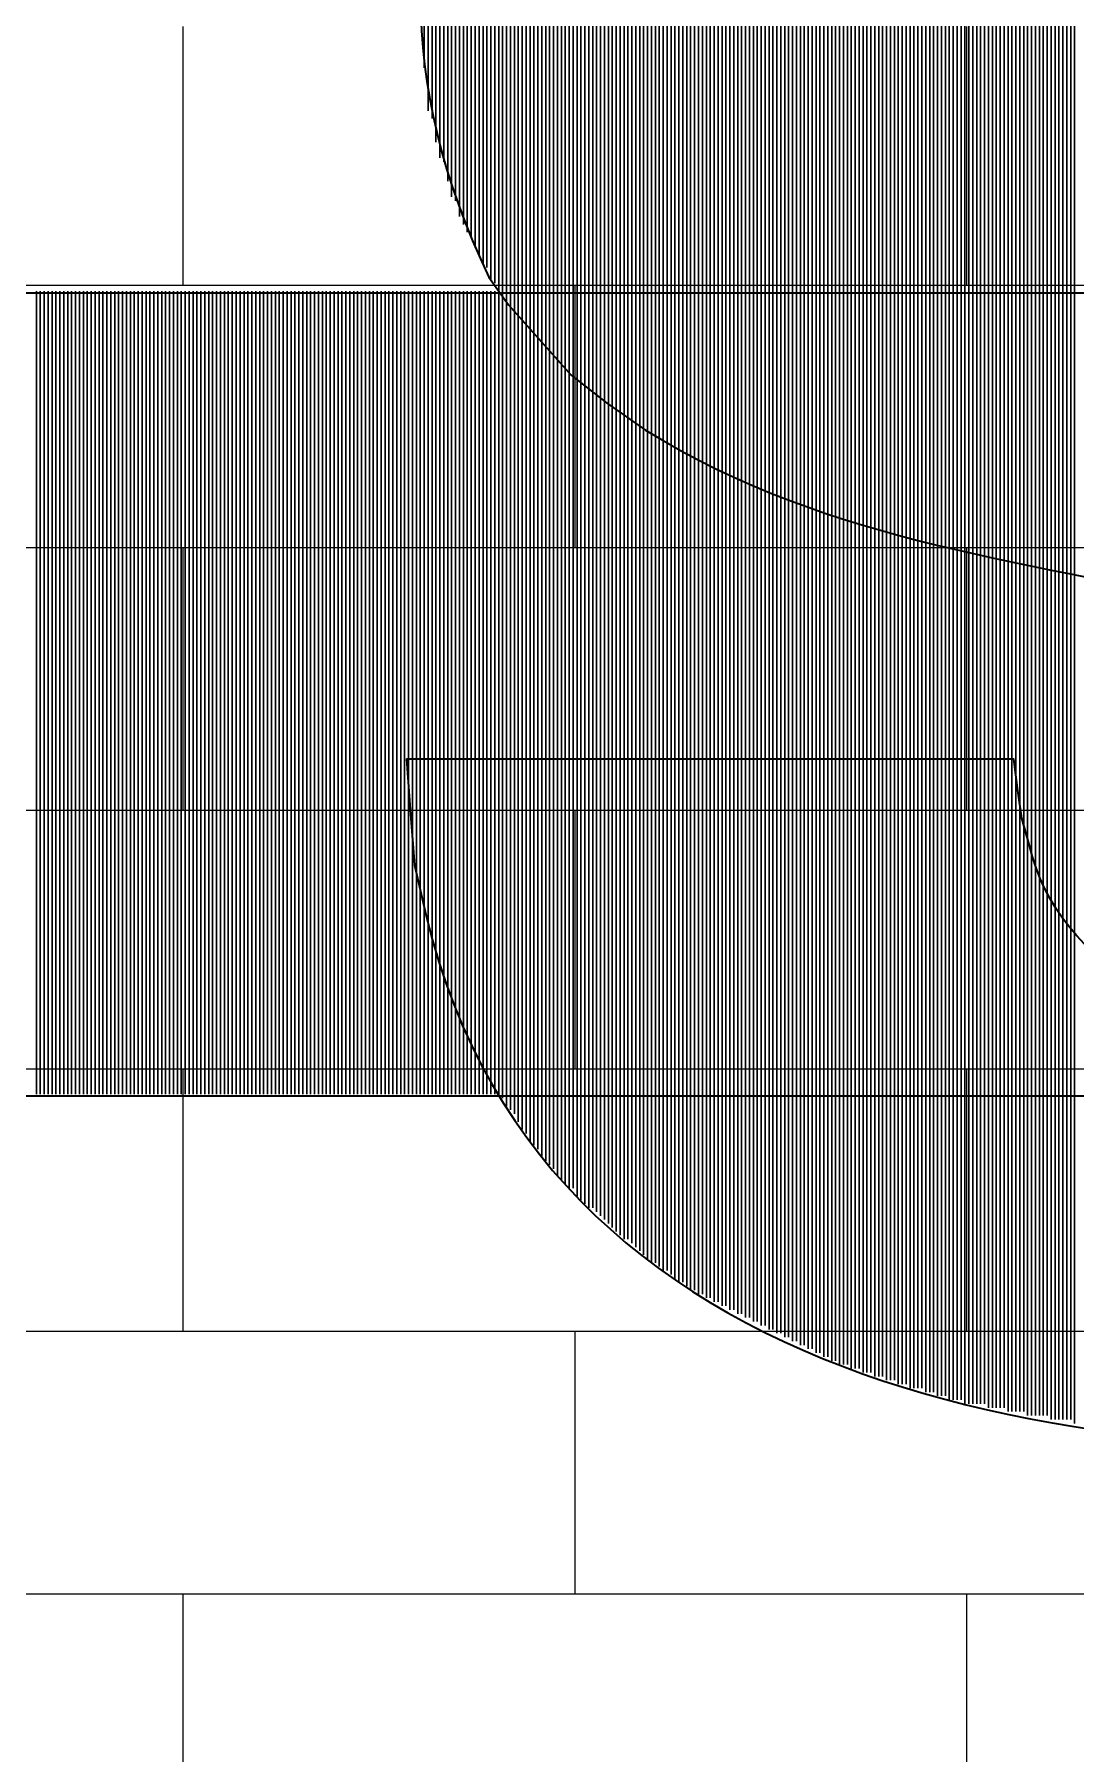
# Model space of a CAD drawing. Header units: inches. Extents: x 5 to 516, y -193 to 129.
# Drawn here: x 98.005 to 98.891, y -84.196 to -82.733 of the extents above; entities that cross this region are included whole.
import ezdxf

# ---------------------------------------------------------------- set-up
doc = ezdxf.new("R2010")
doc.units = ezdxf.units.IN
doc.header["$MEASUREMENT"] = 0
doc.layers.add('PDF4_Geometry', color=7, linetype='Continuous')

msp = doc.modelspace()

# ---------------------------------------------------------------- linework, layer by layer
at = {"layer": 'PDF4_Geometry', "lineweight": 15}
for points in [[(98.8404228, -83.1813158), (98.8404228, -82.2246491), (98.8404228, -83.1813158)], [(98.843756, -83.1813158), (98.843756, -82.2246491), (98.843756, -83.1813158)], [(98.8470892, -83.1813158), (98.8470892, -82.2246491), (98.8470892, -83.1813158)], [(98.8504224, -83.1813158), (98.8504224, -82.2246491), (98.8504224, -83.1813158)], [(98.8537556, -83.184649), (98.8537556, -82.2246489), (98.8537556, -83.184649)], [(98.8570888, -83.184649), (98.8570888, -82.2246489), (98.8570888, -83.184649)], [(98.860422, -83.184649), (98.860422, -82.2213156), (98.860422, -83.184649)], [(98.8637552, -83.184649), (98.8637552, -82.2213156), (98.8637552, -83.184649)], [(98.8670884, -83.184649), (98.8670884, -82.2213156), (98.8670884, -83.184649)], [(98.8704215, -83.1879822), (98.8704215, -82.2213155), (98.8704215, -83.1879822)], [(98.8737547, -83.1879822), (98.8737547, -82.2213155), (98.8737547, -83.1879822)], [(98.8770879, -83.1879822), (98.8770879, -82.2213155), (98.8770879, -83.1879822)], [(98.8804211, -83.1879822), (98.8804211, -82.2179822), (98.8804211, -83.1879822)], [(98.8837543, -83.1879822), (98.8837543, -82.2179822), (98.8837543, -83.1879822)], [(98.7604226, -83.1613166), (98.7604226, -82.2413166), (98.7604226, -83.1613166)], [(98.7637558, -83.1613166), (98.7637558, -82.2413166), (98.7637558, -83.1613166)], [(98.767089, -83.1613166), (98.767089, -82.2413166), (98.767089, -83.1613166)], [(98.7704222, -83.1613166), (98.7704222, -82.2413166), (98.7704222, -83.1613166)], [(98.7737554, -83.1646498), (98.7737554, -82.2379831), (98.7737554, -83.1646498)], [(98.7770886, -83.1646498), (98.7770886, -82.2379831), (98.7770886, -83.1646498)], [(98.7804218, -83.1646498), (98.7804218, -82.2379831), (98.7804218, -83.1646498)], [(98.783755, -83.167983), (98.783755, -82.2379829), (98.783755, -83.167983)], [(98.7870882, -83.167983), (98.7870882, -82.2379829), (98.7870882, -83.167983)], [(98.7904214, -83.167983), (98.7904214, -82.2346497), (98.7904214, -83.167983)], [(98.7937546, -83.167983), (98.7937546, -82.2346497), (98.7937546, -83.167983)], [(98.7970878, -83.1713162), (98.7970878, -82.2346494), (98.7970878, -83.1713162)], [(98.800421, -83.1713162), (98.800421, -82.2346494), (98.800421, -83.1713162)], [(98.8037576, -83.1713162), (98.8037576, -82.2313161), (98.8037576, -83.1713162)], [(98.8070874, -83.1713162), (98.8070874, -82.2313161), (98.8070874, -83.1713162)], [(98.810424, -83.1746494), (98.810424, -82.231316), (98.810424, -83.1746494)], [(98.8137538, -83.1746494), (98.8137538, -82.231316), (98.8137538, -83.1746494)], [(98.8170904, -83.1746494), (98.8170904, -82.231316), (98.8170904, -83.1746494)], [(98.8204236, -83.1746494), (98.8204236, -82.2279826), (98.8204236, -83.1746494)], [(98.8237568, -83.1779826), (98.8237568, -82.2279825), (98.8237568, -83.1779826)], [(98.82709, -83.1779826), (98.82709, -82.2279825), (98.82709, -83.1779826)], [(98.8304232, -83.1779826), (98.8304232, -82.2279825), (98.8304232, -83.1779826)], [(98.8337564, -83.1779826), (98.8337564, -82.2279825), (98.8337564, -83.1779826)], [(98.8370896, -83.1813158), (98.8370896, -82.2279824), (98.8370896, -83.1813158)], [(98.7170877, -83.1479838), (98.7170877, -82.2546504), (98.7170877, -83.1479838)], [(98.7204242, -83.1479838), (98.7204242, -82.2546504), (98.7204242, -83.1479838)], [(98.7237541, -83.1479838), (98.7237541, -82.2546504), (98.7237541, -83.1479838)], [(98.7270906, -83.151317), (98.7270906, -82.2513169), (98.7270906, -83.151317)], [(98.7304205, -83.151317), (98.7304205, -82.2513169), (98.7304205, -83.151317)], [(98.733757, -83.151317), (98.733757, -82.2513169), (98.733757, -83.151317)], [(98.7370902, -83.1546502), (98.7370902, -82.2479835), (98.7370902, -83.1546502)], [(98.7404234, -83.1546502), (98.7404234, -82.2479835), (98.7404234, -83.1546502)], [(98.7437566, -83.1546502), (98.7437566, -82.2479835), (98.7437566, -83.1546502)], [(98.7470898, -83.1546502), (98.7470898, -82.2479835), (98.7470898, -83.1546502)], [(98.750423, -83.1579834), (98.750423, -82.24465), (98.750423, -83.1579834)], [(98.7537562, -83.1579834), (98.7537562, -82.24465), (98.7537562, -83.1579834)], [(98.7570894, -83.1579834), (98.7570894, -82.24465), (98.7570894, -83.1579834)], [(98.6670897, -83.1313178), (98.6670897, -82.2713178), (98.6670897, -83.1313178)], [(98.6704229, -83.134651), (98.6704229, -82.2713176), (98.6704229, -83.134651)], [(98.6737561, -83.134651), (98.6737561, -82.2679843), (98.6737561, -83.134651)], [(98.6770893, -83.134651), (98.6770893, -82.2679843), (98.6770893, -83.134651)], [(98.6804225, -83.1379842), (98.6804225, -82.2679842), (98.6804225, -83.1379842)], [(98.6837557, -83.1379842), (98.6837557, -82.2646508), (98.6837557, -83.1379842)], [(98.6870889, -83.1379842), (98.6870889, -82.2646508), (98.6870889, -83.1379842)], [(98.6904221, -83.1413174), (98.6904221, -82.2646507), (98.6904221, -83.1413174)], [(98.6937553, -83.1413174), (98.6937553, -82.2613174), (98.6937553, -83.1413174)], [(98.6970885, -83.1413174), (98.6970885, -82.2613174), (98.6970885, -83.1413174)], [(98.7004217, -83.1413174), (98.7004217, -82.2613174), (98.7004217, -83.1413174)], [(98.7037549, -83.1446506), (98.7037549, -82.2613172), (98.7037549, -83.1446506)], [(98.7070881, -83.1446506), (98.7070881, -82.2579839), (98.7070881, -83.1446506)], [(98.7104213, -83.1446506), (98.7104213, -82.2579839), (98.7104213, -83.1446506)], [(98.7137545, -83.1479838), (98.7137545, -82.2579838), (98.7137545, -83.1479838)], [(98.6337543, -83.1213182), (98.6337543, -82.2846515), (98.6337543, -83.1213182)], [(98.6370909, -83.1213182), (98.6370909, -82.2846515), (98.6370909, -83.1213182)], [(98.6404207, -83.1213182), (98.6404207, -82.2813182), (98.6404207, -83.1213182)], [(98.6437573, -83.1246514), (98.6437573, -82.281318), (98.6437573, -83.1246514)], [(98.6470871, -83.1246514), (98.6470871, -82.2779847), (98.6470871, -83.1246514)], [(98.6504237, -83.1246514), (98.6504237, -82.2779847), (98.6504237, -83.1246514)], [(98.6537569, -83.1279846), (98.6537569, -82.2779846), (98.6537569, -83.1279846)], [(98.6570901, -83.1279846), (98.6570901, -82.2746512), (98.6570901, -83.1279846)], [(98.6604233, -83.1279846), (98.6604233, -82.2746512), (98.6604233, -83.1279846)], [(98.6637565, -83.1313178), (98.6637565, -82.2746511), (98.6637565, -83.1313178)], [(98.6070887, -83.1113153), (98.6070887, -82.2979819), (98.6070887, -83.1113153)], [(98.6104219, -83.1113153), (98.6104219, -82.2979819), (98.6104219, -83.1113153)], [(98.6137551, -83.1113153), (98.6137551, -82.2946485), (98.6137551, -83.1113153)], [(98.6170883, -83.1146518), (98.6170883, -82.2946518), (98.6170883, -83.1146518)], [(98.6204215, -83.1146518), (98.6204215, -82.2913184), (98.6204215, -83.1146518)], [(98.6237547, -83.1146518), (98.6237547, -82.2913184), (98.6237547, -83.1146518)], [(98.6270879, -83.1179817), (98.6270879, -82.2879816), (98.6270879, -83.1179817)], [(98.6304211, -83.1179817), (98.6304211, -82.2879816), (98.6304211, -83.1179817)], [(98.5737568, -83.0946493), (98.5737568, -82.3146492), (98.5737568, -83.0946493)], [(98.57709, -83.0946493), (98.57709, -82.3146492), (98.57709, -83.0946493)], [(98.5804232, -83.0979825), (98.5804232, -82.3113157), (98.5804232, -83.0979825)], [(98.5837564, -83.0979825), (98.5837564, -82.3113157), (98.5837564, -83.0979825)], [(98.5870895, -83.1013157), (98.5870895, -82.3079823), (98.5870895, -83.1013157)], [(98.5904227, -83.1013157), (98.5904227, -82.3079823), (98.5904227, -83.1013157)], [(98.5937559, -83.1046489), (98.5937559, -82.3046488), (98.5937559, -83.1046489)], [(98.5970891, -83.1046489), (98.5970891, -82.3046488), (98.5970891, -83.1046489)], [(98.6004223, -83.1079855), (98.6004223, -82.3013187), (98.6004223, -83.1079855)], [(98.6037555, -83.1079855), (98.6037555, -82.3013187), (98.6037555, -83.1079855)], [(98.550421, -83.0813165), (98.550421, -82.3279831), (98.550421, -83.0813165)], [(98.5537576, -83.0813165), (98.5537576, -82.3279831), (98.5537576, -83.0813165)], [(98.5570874, -83.0846497), (98.5570874, -82.3246496), (98.5570874, -83.0846497)], [(98.560424, -83.0879829), (98.560424, -82.3213161), (98.560424, -83.0879829)], [(98.5637538, -83.0879829), (98.5637538, -82.3213161), (98.5637538, -83.0879829)], [(98.5670904, -83.0913161), (98.5670904, -82.3179827), (98.5670904, -83.0913161)], [(98.5704236, -83.0913161), (98.5704236, -82.3179827), (98.5704236, -83.0913161)], [(98.5237554, -83.0679837), (98.5237554, -82.3446503), (98.5237554, -83.0679837)], [(98.5270886, -83.0679837), (98.5270886, -82.3446503), (98.5270886, -83.0679837)], [(98.5304218, -83.0713169), (98.5304218, -82.3413168), (98.5304218, -83.0713169)], [(98.533755, -83.0713169), (98.533755, -82.3379835), (98.533755, -83.0713169)], [(98.5370882, -83.0746501), (98.5370882, -82.3379834), (98.5370882, -83.0746501)], [(98.5404214, -83.0746501), (98.5404214, -82.33465), (98.5404214, -83.0746501)], [(98.5437546, -83.0779833), (98.5437546, -82.3346499), (98.5437546, -83.0779833)], [(98.5470878, -83.0779833), (98.5470878, -82.3313166), (98.5470878, -83.0779833)], [(98.5070894, -83.0546509), (98.5070894, -82.3579842), (98.5070894, -83.0546509)], [(98.5104226, -83.0579841), (98.5104226, -82.3546507), (98.5104226, -83.0579841)], [(98.5137558, -83.0613173), (98.5137558, -82.3546506), (98.5137558, -83.0613173)], [(98.517089, -83.0613173), (98.517089, -82.3513172), (98.517089, -83.0613173)], [(98.5204222, -83.0646505), (98.5204222, -82.3479838), (98.5204222, -83.0646505)], [(98.4904234, -83.0446513), (98.4904234, -82.3713179), (98.4904234, -83.0446513)], [(98.4937566, -83.0479845), (98.4937566, -82.3679844), (98.4937566, -83.0479845)], [(98.4970898, -83.0479845), (98.4970898, -82.3646511), (98.4970898, -83.0479845)], [(98.500423, -83.0513177), (98.500423, -82.364651), (98.500423, -83.0513177)], [(98.5037562, -83.0546509), (98.5037562, -82.3613175), (98.5037562, -83.0546509)], [(98.4704242, -83.0279819), (98.4704242, -82.3879819), (98.4704242, -83.0279819)], [(98.473754, -83.0313185), (98.473754, -82.3846518), (98.473754, -83.0313185)], [(98.4770906, -83.0313185), (98.4770906, -82.3846518), (98.4770906, -83.0313185)], [(98.4804204, -83.0346483), (98.4804204, -82.3813149), (98.4804204, -83.0346483)], [(98.483757, -83.0379849), (98.483757, -82.3779849), (98.483757, -83.0379849)], [(98.4870902, -83.0413181), (98.4870902, -82.3746514), (98.4870902, -83.0413181)], [(98.457088, -83.0146491), (98.457088, -82.4013157), (98.457088, -83.0146491)], [(98.4604212, -83.0179823), (98.4604212, -82.4013156), (98.4604212, -83.0179823)], [(98.4637544, -83.0213155), (98.4637544, -82.3946488), (98.4637544, -83.0213155)], [(98.4670876, -83.0246521), (98.4670876, -82.3913187), (98.4670876, -83.0246521)], [(98.4404221, -83.0013163), (98.4404221, -82.417983), (98.4404221, -83.0013163)], [(98.4437553, -83.0046495), (98.4437553, -82.4146495), (98.4437553, -83.0046495)], [(98.4470885, -83.0046495), (98.4470885, -82.4113162), (98.4470885, -83.0046495)], [(98.4504217, -83.0079827), (98.4504217, -82.4079827), (98.4504217, -83.0079827)], [(98.4537548, -83.0113159), (98.4537548, -82.4046492), (98.4537548, -83.0113159)], [(98.4270893, -82.9879835), (98.4270893, -82.4313168), (98.4270893, -82.9879835)], [(98.4304225, -82.9879835), (98.4304225, -82.4313168), (98.4304225, -82.9879835)], [(98.4337557, -82.9946499), (98.4337557, -82.4246499), (98.4337557, -82.9946499)], [(98.4370889, -82.9979831), (98.4370889, -82.4213164), (98.4370889, -82.9979831)], [(98.4170897, -82.9746508), (98.4170897, -82.4446507), (98.4170897, -82.9746508)], [(98.4204229, -82.9779839), (98.4204229, -82.4413172), (98.4204229, -82.9779839)], [(98.4237561, -82.9813171), (98.4237561, -82.4379838), (98.4237561, -82.9813171)], [(98.4070901, -82.9579848), (98.4070901, -82.4613181), (98.4070901, -82.9579848)], [(98.4104233, -82.9646512), (98.4104233, -82.4546511), (98.4104233, -82.9646512)], [(98.4137565, -82.9713176), (98.4137565, -82.4479842), (98.4137565, -82.9713176)], [(98.3970871, -82.9446486), (98.3970871, -82.4746485), (98.3970871, -82.9446486)], [(98.4004237, -82.951315), (98.4004237, -82.4679816), (98.4004237, -82.951315)], [(98.4037569, -82.9546516), (98.4037569, -82.4646515), (98.4037569, -82.9546516)], [(98.3904207, -82.9313158), (98.3904207, -82.4846491), (98.3904207, -82.9313158)], [(98.3937573, -82.9413188), (98.3937573, -82.4779854), (98.3937573, -82.9413188)], [(98.3804211, -82.9146498), (98.3804211, -82.5046498), (98.3804211, -82.9146498)], [(98.3837543, -82.9213162), (98.3837543, -82.4946495), (98.3837543, -82.9213162)], [(98.3870909, -82.9279826), (98.3870909, -82.4913159), (98.3870909, -82.9279826)], [(98.3770879, -82.9046502), (98.3770879, -82.5113168), (98.3770879, -82.9046502)], [(98.3670883, -82.8879842), (98.3670883, -82.5313175), (98.3670883, -82.8879842)], [(98.3704215, -82.8946506), (98.3704215, -82.5246506), (98.3704215, -82.8946506)], [(98.3737547, -82.901317), (98.3737547, -82.521317), (98.3737547, -82.901317)], [(98.3604219, -82.8713182), (98.3604219, -82.5446515), (98.3604219, -82.8713182)], [(98.3637551, -82.8746514), (98.3637551, -82.5379847), (98.3637551, -82.8746514)], [(98.3570887, -82.8579854), (98.3570887, -82.5579854), (98.3570887, -82.8579854)], [(98.3504223, -82.8379829), (98.3504223, -82.5746495), (98.3504223, -82.8379829)], [(98.3537555, -82.8413161), (98.3537555, -82.5646494), (98.3537555, -82.8413161)], [(98.3437559, -82.8046509), (98.3437559, -82.6079842), (98.3437559, -82.8046509)], [(98.3470891, -82.8246501), (98.3470891, -82.5979834), (98.3470891, -82.8246501)], [(98.3404227, -82.7979845), (98.3404227, -82.6346511), (98.3404227, -82.7979845)], [(98.3370895, -82.7613159), (98.3370895, -82.6446492), (98.3370895, -82.7613159)], [(98.8870909, -83.1913188), (98.8870909, -82.6813188), (98.8870909, -83.1913188)], [(98.8904207, -83.1913188), (98.8904207, -82.6979854), (98.8904207, -83.1913188)], [(98.0070894, -83.6346511), (98.0070894, -82.9513177), (98.0070894, -83.6346511)], [(98.0104226, -83.6346511), (98.0104226, -82.9513177), (98.0104226, -83.6346511)], [(98.0137558, -83.6346511), (98.0137558, -82.9513177), (98.0137558, -83.6346511)], [(98.017089, -83.6346511), (98.017089, -82.9513177), (98.017089, -83.6346511)], [(98.0204222, -83.6346511), (98.0204222, -82.9513177), (98.0204222, -83.6346511)], [(98.0237554, -83.6346511), (98.0237554, -82.9513177), (98.0237554, -83.6346511)], [(98.0270886, -83.6346511), (98.0270886, -82.9513177), (98.0270886, -83.6346511)], [(98.0304218, -83.6346511), (98.0304218, -82.9513177), (98.0304218, -83.6346511)], [(98.033755, -83.6346511), (98.033755, -82.9513177), (98.033755, -83.6346511)], [(98.0370881, -83.6346511), (98.0370881, -82.9513177), (98.0370881, -83.6346511)], [(98.0404213, -83.6346511), (98.0404213, -82.9513177), (98.0404213, -83.6346511)], [(98.0437545, -83.6346511), (98.0437545, -82.9513177), (98.0437545, -83.6346511)], [(98.0470877, -83.6346511), (98.0470877, -82.9513177), (98.0470877, -83.6346511)], [(98.0504209, -83.6346511), (98.0504209, -82.9513177), (98.0504209, -83.6346511)], [(98.0537575, -83.6346511), (98.0537575, -82.9513177), (98.0537575, -83.6346511)], [(98.0570873, -83.6346511), (98.0570873, -82.9513177), (98.0570873, -83.6346511)], [(98.0604239, -83.6346511), (98.0604239, -82.9513177), (98.0604239, -83.6346511)], [(98.0637537, -83.6346511), (98.0637537, -82.9513177), (98.0637537, -83.6346511)], [(98.0670903, -83.6346511), (98.0670903, -82.9513177), (98.0670903, -83.6346511)], [(98.0704235, -83.6346511), (98.0704235, -82.9513177), (98.0704235, -83.6346511)], [(98.0737567, -83.6346511), (98.0737567, -82.9513177), (98.0737567, -83.6346511)], [(98.0770899, -83.6346511), (98.0770899, -82.9513177), (98.0770899, -83.6346511)], [(98.0804231, -83.6346511), (98.0804231, -82.9513177), (98.0804231, -83.6346511)], [(98.0837563, -83.6346511), (98.0837563, -82.9513177), (98.0837563, -83.6346511)], [(98.0870895, -83.6346511), (98.0870895, -82.9513177), (98.0870895, -83.6346511)], [(98.0904227, -83.6346511), (98.0904227, -82.9513177), (98.0904227, -83.6346511)], [(98.0937559, -83.6346511), (98.0937559, -82.9513177), (98.0937559, -83.6346511)], [(98.0970891, -83.6346511), (98.0970891, -82.9513177), (98.0970891, -83.6346511)], [(98.1004223, -83.6346511), (98.1004223, -82.9513177), (98.1004223, -83.6346511)], [(98.1037555, -83.6346511), (98.1037555, -82.9513177), (98.1037555, -83.6346511)], [(98.1070887, -83.6346511), (98.1070887, -82.9513177), (98.1070887, -83.6346511)], [(98.1104219, -83.6346511), (98.1104219, -82.9513177), (98.1104219, -83.6346511)], [(98.1137551, -83.6346511), (98.1137551, -82.9513177), (98.1137551, -83.6346511)], [(98.1170883, -83.6346511), (98.1170883, -82.9513177), (98.1170883, -83.6346511)], [(98.1204215, -83.6346511), (98.1204215, -82.9513177), (98.1204215, -83.6346511)], [(98.1237547, -83.6346511), (98.1237547, -82.9513177), (98.1237547, -83.6346511)], [(98.1270879, -83.6346511), (98.1270879, -82.9513177), (98.1270879, -83.6346511)], [(98.1304211, -83.6346511), (98.1304211, -82.9513177), (98.1304211, -83.6346511)], [(98.1337543, -83.6346511), (98.1337543, -82.9513177), (98.1337543, -83.6346511)], [(98.1370909, -83.6346511), (98.1370909, -82.9513177), (98.1370909, -83.6346511)], [(98.1404207, -83.6346511), (98.1404207, -82.9513177), (98.1404207, -83.6346511)], [(98.1437573, -83.6346511), (98.1437573, -82.9513177), (98.1437573, -83.6346511)], [(98.1470871, -83.6346511), (98.1470871, -82.9513177), (98.1470871, -83.6346511)], [(98.1504237, -83.6346511), (98.1504237, -82.9513177), (98.1504237, -83.6346511)], [(98.1537569, -83.6346511), (98.1537569, -82.9513177), (98.1537569, -83.6346511)], [(98.1570901, -83.6346511), (98.1570901, -82.9513177), (98.1570901, -83.6346511)], [(98.1604233, -83.6346511), (98.1604233, -82.9513177), (98.1604233, -83.6346511)], [(98.1637565, -83.6346511), (98.1637565, -82.9513177), (98.1637565, -83.6346511)], [(98.1670897, -83.6346511), (98.1670897, -82.9513177), (98.1670897, -83.6346511)], [(98.1704228, -83.6346511), (98.1704228, -82.9513177), (98.1704228, -83.6346511)], [(98.173756, -83.6346511), (98.173756, -82.9513177), (98.173756, -83.6346511)], [(98.1770892, -83.6346511), (98.1770892, -82.9513177), (98.1770892, -83.6346511)], [(98.1804224, -83.6346511), (98.1804224, -82.9513177), (98.1804224, -83.6346511)], [(98.1837556, -83.6346511), (98.1837556, -82.9513177), (98.1837556, -83.6346511)], [(98.1870888, -83.6346511), (98.1870888, -82.9513177), (98.1870888, -83.6346511)], [(98.190422, -83.6346511), (98.190422, -82.9513177), (98.190422, -83.6346511)], [(98.1937552, -83.6346511), (98.1937552, -82.9513177), (98.1937552, -83.6346511)], [(98.1970884, -83.6346511), (98.1970884, -82.9513177), (98.1970884, -83.6346511)], [(98.2004216, -83.6346511), (98.2004216, -82.9513177), (98.2004216, -83.6346511)], [(98.2037548, -83.6346511), (98.2037548, -82.9513177), (98.2037548, -83.6346511)], [(98.207088, -83.6346511), (98.207088, -82.9513177), (98.207088, -83.6346511)], [(98.2104212, -83.6346511), (98.2104212, -82.9513177), (98.2104212, -83.6346511)], [(98.2137544, -83.6346511), (98.2137544, -82.9513177), (98.2137544, -83.6346511)], [(98.2170876, -83.6346511), (98.2170876, -82.9513177), (98.2170876, -83.6346511)], [(98.2204242, -83.6346511), (98.2204242, -82.9513177), (98.2204242, -83.6346511)], [(98.223754, -83.6346511), (98.223754, -82.9513177), (98.223754, -83.6346511)], [(98.2270906, -83.6346511), (98.2270906, -82.9513177), (98.2270906, -83.6346511)], [(98.2304204, -83.6346511), (98.2304204, -82.9513177), (98.2304204, -83.6346511)], [(98.233757, -83.6346511), (98.233757, -82.9513177), (98.233757, -83.6346511)], [(98.2370902, -83.6346511), (98.2370902, -82.9513177), (98.2370902, -83.6346511)], [(98.2404234, -83.6346511), (98.2404234, -82.9513177), (98.2404234, -83.6346511)], [(98.2437566, -83.6346511), (98.2437566, -82.9513177), (98.2437566, -83.6346511)], [(98.2470898, -83.6346511), (98.2470898, -82.9513177), (98.2470898, -83.6346511)], [(98.250423, -83.6346511), (98.250423, -82.9513177), (98.250423, -83.6346511)], [(98.2537562, -83.6346511), (98.2537562, -82.9513177), (98.2537562, -83.6346511)], [(98.2570894, -83.6346511), (98.2570894, -82.9513177), (98.2570894, -83.6346511)], [(98.2604226, -83.6346511), (98.2604226, -82.9513177), (98.2604226, -83.6346511)], [(98.2637558, -83.6346511), (98.2637558, -82.9513177), (98.2637558, -83.6346511)], [(98.267089, -83.6346511), (98.267089, -82.9513177), (98.267089, -83.6346511)], [(98.2704222, -83.6346511), (98.2704222, -82.9513177), (98.2704222, -83.6346511)], [(98.2737554, -83.6346511), (98.2737554, -82.9513177), (98.2737554, -83.6346511)], [(98.2770886, -83.6346511), (98.2770886, -82.9513177), (98.2770886, -83.6346511)], [(98.2804218, -83.6346511), (98.2804218, -82.9513177), (98.2804218, -83.6346511)], [(98.283755, -83.6346511), (98.283755, -82.9513177), (98.283755, -83.6346511)], [(98.2870882, -83.6346511), (98.2870882, -82.9513177), (98.2870882, -83.6346511)], [(98.2904214, -83.6346511), (98.2904214, -82.9513177), (98.2904214, -83.6346511)], [(98.2937546, -83.6346511), (98.2937546, -82.9513177), (98.2937546, -83.6346511)], [(98.2970878, -83.6346511), (98.2970878, -82.9513177), (98.2970878, -83.6346511)], [(98.300421, -83.6346511), (98.300421, -82.9513177), (98.300421, -83.6346511)], [(98.3037575, -83.6346511), (98.3037575, -82.9513177), (98.3037575, -83.6346511)], [(98.3070874, -83.6346511), (98.3070874, -82.9513177), (98.3070874, -83.6346511)], [(98.3104239, -83.6346511), (98.3104239, -82.9513177), (98.3104239, -83.6346511)], [(98.3137538, -83.6346511), (98.3137538, -82.9513177), (98.3137538, -83.6346511)], [(98.3170903, -83.6346511), (98.3170903, -82.9513177), (98.3170903, -83.6346511)], [(98.3204235, -83.6346511), (98.3204235, -82.9513177), (98.3204235, -83.6346511)], [(98.3237567, -83.6346511), (98.3237567, -82.9513177), (98.3237567, -83.6346511)], [(98.3270899, -83.6346511), (98.3270899, -82.9513177), (98.3270899, -83.6346511)], [(98.3304231, -83.6346511), (98.3304231, -82.9513177), (98.3304231, -83.6346511)], [(98.3337563, -83.6346511), (98.3337563, -82.9513177), (98.3337563, -83.6346511)], [(98.3370895, -83.6346511), (98.3370895, -82.9513177), (98.3370895, -83.6346511)], [(98.3404227, -83.6346511), (98.3404227, -82.9513177), (98.3404227, -83.6346511)], [(98.3437559, -83.6346511), (98.3437559, -82.9513177), (98.3437559, -83.6346511)], [(98.3470891, -83.6346511), (98.3470891, -82.9513177), (98.3470891, -83.6346511)], [(98.3504223, -83.6346511), (98.3504223, -82.9513177), (98.3504223, -83.6346511)], [(98.3537555, -83.6346511), (98.3537555, -82.9513177), (98.3537555, -83.6346511)], [(98.3570887, -83.6346511), (98.3570887, -82.9513177), (98.3570887, -83.6346511)], [(98.3604219, -83.6346511), (98.3604219, -82.9513177), (98.3604219, -83.6346511)], [(98.3637551, -83.6346511), (98.3637551, -82.9513177), (98.3637551, -83.6346511)], [(98.3670883, -83.6346511), (98.3670883, -82.9513177), (98.3670883, -83.6346511)], [(98.3704215, -83.6346511), (98.3704215, -82.9513177), (98.3704215, -83.6346511)], [(98.3737547, -83.6346511), (98.3737547, -82.9513177), (98.3737547, -83.6346511)], [(98.3770879, -83.6346511), (98.3770879, -82.9513177), (98.3770879, -83.6346511)], [(98.3804211, -83.6346511), (98.3804211, -82.9513177), (98.3804211, -83.6346511)], [(98.3837543, -83.6346511), (98.3837543, -82.9513177), (98.3837543, -83.6346511)], [(98.3870909, -83.6346511), (98.3870909, -82.9513177), (98.3870909, -83.6346511)], [(98.3904207, -83.6346511), (98.3904207, -82.9513177), (98.3904207, -83.6346511)], [(98.3937573, -83.6346511), (98.3937573, -82.9513177), (98.3937573, -83.6346511)], [(98.3970871, -83.6346511), (98.3970871, -82.9513177), (98.3970871, -83.6346511)], [(98.4004237, -83.6346511), (98.4004237, -82.9513177), (98.4004237, -83.6346511)], [(98.4037569, -83.6346511), (98.4037569, -82.9513177), (98.4037569, -83.6346511)], [(98.4070901, -83.6346511), (98.4070901, -82.9513177), (98.4070901, -83.6346511)], [(98.4104233, -83.6346511), (98.4104233, -82.9513177), (98.4104233, -83.6346511)], [(98.4137565, -83.6346511), (98.4137565, -82.9513177), (98.4137565, -83.6346511)], [(98.4170897, -83.6346511), (98.4170897, -82.9513177), (98.4170897, -83.6346511)], [(98.4204229, -83.6346511), (98.4204229, -82.9513177), (98.4204229, -83.6346511)], [(98.4237561, -83.6346511), (98.4237561, -82.9513177), (98.4237561, -83.6346511)], [(98.4270893, -83.6346511), (98.4270893, -82.9513177), (98.4270893, -83.6346511)], [(98.4304225, -83.6346511), (98.4304225, -82.9513177), (98.4304225, -83.6346511)], [(98.4337557, -83.6346511), (98.4337557, -82.9513177), (98.4337557, -83.6346511)], [(98.4370889, -83.6346511), (98.4370889, -82.9513177), (98.4370889, -83.6346511)], [(98.4404221, -83.6346511), (98.4404221, -82.9513177), (98.4404221, -83.6346511)], [(98.4437553, -83.6346511), (98.4437553, -82.9513177), (98.4437553, -83.6346511)], [(98.4470885, -83.6346511), (98.4470885, -82.9513177), (98.4470885, -83.6346511)], [(98.4504217, -83.6346511), (98.4504217, -82.9513177), (98.4504217, -83.6346511)], [(98.4537548, -83.6346511), (98.4537548, -82.9513177), (98.4537548, -83.6346511)], [(98.457088, -83.6346511), (98.457088, -82.9513177), (98.457088, -83.6346511)], [(98.4604212, -83.6346511), (98.4604212, -82.9513177), (98.4604212, -83.6346511)], [(98.4637544, -83.6346511), (98.4637544, -82.9513177), (98.4637544, -83.6346511)], [(98.4670876, -83.6346511), (98.4670876, -82.9513177), (98.4670876, -83.6346511)], [(98.4704242, -83.6346511), (98.4704242, -82.9513177), (98.4704242, -83.6346511)], [(98.473754, -83.6346511), (98.473754, -82.9513177), (98.473754, -83.6346511)], [(98.4770906, -83.6346511), (98.4770906, -82.9513177), (98.4770906, -83.6346511)], [(98.4804204, -83.6346511), (98.4804204, -82.9513177), (98.4804204, -83.6346511)], [(98.483757, -83.6346511), (98.483757, -82.9513177), (98.483757, -83.6346511)], [(98.4870902, -83.6346511), (98.4870902, -82.9513177), (98.4870902, -83.6346511)], [(98.4904234, -83.6346511), (98.4904234, -82.9513177), (98.4904234, -83.6346511)], [(98.4937566, -83.6346511), (98.4937566, -82.9513177), (98.4937566, -83.6346511)], [(98.4970898, -83.6346511), (98.4970898, -82.9513177), (98.4970898, -83.6346511)], [(98.500423, -83.6346511), (98.500423, -82.9513177), (98.500423, -83.6346511)], [(98.5037562, -83.6346511), (98.5037562, -82.9513177), (98.5037562, -83.6346511)], [(98.5070894, -83.6346511), (98.5070894, -82.9513177), (98.5070894, -83.6346511)], [(98.5104226, -83.6346511), (98.5104226, -82.9513177), (98.5104226, -83.6346511)], [(98.5137558, -83.6346511), (98.5137558, -82.9513177), (98.5137558, -83.6346511)], [(98.517089, -83.6346511), (98.517089, -82.9513177), (98.517089, -83.6346511)], [(98.5204222, -83.6346511), (98.5204222, -82.9513177), (98.5204222, -83.6346511)], [(98.5237554, -83.6346511), (98.5237554, -82.9513177), (98.5237554, -83.6346511)], [(98.5270886, -83.6346511), (98.5270886, -82.9513177), (98.5270886, -83.6346511)], [(98.5304218, -83.6346511), (98.5304218, -82.9513177), (98.5304218, -83.6346511)], [(98.533755, -83.6346511), (98.533755, -82.9513177), (98.533755, -83.6346511)], [(98.5370882, -83.6346511), (98.5370882, -82.9513177), (98.5370882, -83.6346511)], [(98.5404214, -83.6346511), (98.5404214, -82.9513177), (98.5404214, -83.6346511)], [(98.5437546, -83.6346511), (98.5437546, -82.9513177), (98.5437546, -83.6346511)], [(98.5470878, -83.6346511), (98.5470878, -82.9513177), (98.5470878, -83.6346511)], [(98.550421, -83.6346511), (98.550421, -82.9513177), (98.550421, -83.6346511)], [(98.5537576, -83.6346511), (98.5537576, -82.9513177), (98.5537576, -83.6346511)], [(98.5570874, -83.6346511), (98.5570874, -82.9513177), (98.5570874, -83.6346511)], [(98.560424, -83.6346511), (98.560424, -82.9513177), (98.560424, -83.6346511)], [(98.5637538, -83.6346511), (98.5637538, -82.9513177), (98.5637538, -83.6346511)], [(98.5670904, -83.6346511), (98.5670904, -82.9513177), (98.5670904, -83.6346511)], [(98.5704236, -83.6346511), (98.5704236, -82.9513177), (98.5704236, -83.6346511)], [(98.5737568, -83.6346511), (98.5737568, -82.9513177), (98.5737568, -83.6346511)], [(98.57709, -83.6346511), (98.57709, -82.9513177), (98.57709, -83.6346511)], [(98.5804232, -83.6346511), (98.5804232, -82.9513177), (98.5804232, -83.6346511)], [(98.5837564, -83.6346511), (98.5837564, -82.9513177), (98.5837564, -83.6346511)], [(98.5870895, -83.6346511), (98.5870895, -82.9513177), (98.5870895, -83.6346511)], [(98.5904227, -83.6346511), (98.5904227, -82.9513177), (98.5904227, -83.6346511)], [(98.5937559, -83.6346511), (98.5937559, -82.9513177), (98.5937559, -83.6346511)], [(98.5970891, -83.6346511), (98.5970891, -82.9513177), (98.5970891, -83.6346511)], [(98.6004223, -83.6346511), (98.6004223, -82.9513177), (98.6004223, -83.6346511)], [(98.6037555, -83.6346511), (98.6037555, -82.9513177), (98.6037555, -83.6346511)], [(98.6070887, -83.6346511), (98.6070887, -82.9513177), (98.6070887, -83.6346511)], [(98.6104219, -83.6346511), (98.6104219, -82.9513177), (98.6104219, -83.6346511)], [(98.6137551, -83.6346511), (98.6137551, -82.9513177), (98.6137551, -83.6346511)], [(98.6170883, -83.6346511), (98.6170883, -82.9513177), (98.6170883, -83.6346511)], [(98.6204215, -83.6346511), (98.6204215, -82.9513177), (98.6204215, -83.6346511)], [(98.6237547, -83.6346511), (98.6237547, -82.9513177), (98.6237547, -83.6346511)], [(98.6270879, -83.6346511), (98.6270879, -82.9513177), (98.6270879, -83.6346511)], [(98.6304211, -83.6346511), (98.6304211, -82.9513177), (98.6304211, -83.6346511)], [(98.6337543, -83.6346511), (98.6337543, -82.9513177), (98.6337543, -83.6346511)], [(98.6370909, -83.6346511), (98.6370909, -82.9513177), (98.6370909, -83.6346511)], [(98.6404207, -83.6346511), (98.6404207, -82.9513177), (98.6404207, -83.6346511)], [(98.6437573, -83.6346511), (98.6437573, -82.9513177), (98.6437573, -83.6346511)], [(98.6470871, -83.6346511), (98.6470871, -82.9513177), (98.6470871, -83.6346511)], [(98.6504237, -83.6346511), (98.6504237, -82.9513177), (98.6504237, -83.6346511)], [(98.6537569, -83.6346511), (98.6537569, -82.9513177), (98.6537569, -83.6346511)], [(98.6570901, -83.6346511), (98.6570901, -82.9513177), (98.6570901, -83.6346511)], [(98.6604233, -83.6346511), (98.6604233, -82.9513177), (98.6604233, -83.6346511)], [(98.6637565, -83.6346511), (98.6637565, -82.9513177), (98.6637565, -83.6346511)], [(98.6670897, -83.6346511), (98.6670897, -82.9513177), (98.6670897, -83.6346511)], [(98.6704229, -83.6346511), (98.6704229, -82.9513177), (98.6704229, -83.6346511)], [(98.6737561, -83.6346511), (98.6737561, -82.9513177), (98.6737561, -83.6346511)], [(98.6770893, -83.6346511), (98.6770893, -82.9513177), (98.6770893, -83.6346511)], [(98.6804225, -83.6346511), (98.6804225, -82.9513177), (98.6804225, -83.6346511)], [(98.6837557, -83.6346511), (98.6837557, -82.9513177), (98.6837557, -83.6346511)], [(98.6870889, -83.6346511), (98.6870889, -82.9513177), (98.6870889, -83.6346511)], [(98.6904221, -83.6346511), (98.6904221, -82.9513177), (98.6904221, -83.6346511)], [(98.6937553, -83.6346511), (98.6937553, -82.9513177), (98.6937553, -83.6346511)], [(98.6970885, -83.6346511), (98.6970885, -82.9513177), (98.6970885, -83.6346511)], [(98.7004217, -83.6346511), (98.7004217, -82.9513177), (98.7004217, -83.6346511)], [(98.7037549, -83.6346511), (98.7037549, -82.9513177), (98.7037549, -83.6346511)], [(98.7070881, -83.6346511), (98.7070881, -82.9513177), (98.7070881, -83.6346511)], [(98.7104213, -83.6346511), (98.7104213, -82.9513177), (98.7104213, -83.6346511)], [(98.7137545, -83.6346511), (98.7137545, -82.9513177), (98.7137545, -83.6346511)], [(98.7170877, -83.6346511), (98.7170877, -82.9513177), (98.7170877, -83.6346511)], [(98.7204242, -83.6346511), (98.7204242, -82.9513177), (98.7204242, -83.6346511)], [(98.7237541, -83.6346511), (98.7237541, -82.9513177), (98.7237541, -83.6346511)], [(98.7270906, -83.6346511), (98.7270906, -82.9513177), (98.7270906, -83.6346511)], [(98.7304205, -83.6346511), (98.7304205, -82.9513177), (98.7304205, -83.6346511)], [(98.733757, -83.6346511), (98.733757, -82.9513177), (98.733757, -83.6346511)], [(98.7370902, -83.6346511), (98.7370902, -82.9513177), (98.7370902, -83.6346511)], [(98.7404234, -83.6346511), (98.7404234, -82.9513177), (98.7404234, -83.6346511)], [(98.7437566, -83.6346511), (98.7437566, -82.9513177), (98.7437566, -83.6346511)], [(98.7470898, -83.6346511), (98.7470898, -82.9513177), (98.7470898, -83.6346511)], [(98.750423, -83.6346511), (98.750423, -82.9513177), (98.750423, -83.6346511)], [(98.7537562, -83.6346511), (98.7537562, -82.9513177), (98.7537562, -83.6346511)], [(98.7570894, -83.6346511), (98.7570894, -82.9513177), (98.7570894, -83.6346511)], [(98.7604226, -83.6346511), (98.7604226, -82.9513177), (98.7604226, -83.6346511)], [(98.7637558, -83.6346511), (98.7637558, -82.9513177), (98.7637558, -83.6346511)], [(98.767089, -83.6346511), (98.767089, -82.9513177), (98.767089, -83.6346511)], [(98.7704222, -83.6346511), (98.7704222, -82.9513177), (98.7704222, -83.6346511)], [(98.7737554, -83.6346511), (98.7737554, -82.9513177), (98.7737554, -83.6346511)], [(98.7770886, -83.6346511), (98.7770886, -82.9513177), (98.7770886, -83.6346511)], [(98.7804218, -83.6346511), (98.7804218, -82.9513177), (98.7804218, -83.6346511)], [(98.783755, -83.6346511), (98.783755, -82.9513177), (98.783755, -83.6346511)], [(98.7870882, -83.6346511), (98.7870882, -82.9513177), (98.7870882, -83.6346511)], [(98.7904214, -83.6346511), (98.7904214, -82.9513177), (98.7904214, -83.6346511)], [(98.7937546, -83.6346511), (98.7937546, -82.9513177), (98.7937546, -83.6346511)], [(98.7970878, -83.6346511), (98.7970878, -82.9513177), (98.7970878, -83.6346511)], [(98.800421, -83.6346511), (98.800421, -82.9513177), (98.800421, -83.6346511)], [(98.8037576, -83.6346511), (98.8037576, -82.9513177), (98.8037576, -83.6346511)], [(98.8070874, -83.6346511), (98.8070874, -82.9513177), (98.8070874, -83.6346511)], [(98.810424, -83.6346511), (98.810424, -82.9513177), (98.810424, -83.6346511)], [(98.8137538, -83.6346511), (98.8137538, -82.9513177), (98.8137538, -83.6346511)], [(98.8170904, -83.6346511), (98.8170904, -82.9513177), (98.8170904, -83.6346511)], [(98.8204236, -83.6346511), (98.8204236, -82.9513177), (98.8204236, -83.6346511)], [(98.8237568, -83.6346511), (98.8237568, -82.9513177), (98.8237568, -83.6346511)], [(98.82709, -83.6346511), (98.82709, -82.9513177), (98.82709, -83.6346511)], [(98.8304232, -83.6346511), (98.8304232, -82.9513177), (98.8304232, -83.6346511)], [(98.8337564, -83.6346511), (98.8337564, -82.9513177), (98.8337564, -83.6346511)], [(98.8370896, -83.6346511), (98.8370896, -82.9513177), (98.8370896, -83.6346511)], [(98.8404228, -83.6346511), (98.8404228, -82.9513177), (98.8404228, -83.6346511)], [(98.843756, -83.6346511), (98.843756, -82.9513177), (98.843756, -83.6346511)], [(98.8470892, -83.6346511), (98.8470892, -82.9513177), (98.8470892, -83.6346511)], [(98.8504224, -83.6346511), (98.8504224, -82.9513177), (98.8504224, -83.6346511)], [(98.8537556, -83.6346511), (98.8537556, -82.9513177), (98.8537556, -83.6346511)], [(98.8570888, -83.6346511), (98.8570888, -82.9513177), (98.8570888, -83.6346511)], [(98.860422, -83.6346511), (98.860422, -82.9513177), (98.860422, -83.6346511)], [(98.8637552, -83.6346511), (98.8637552, -82.9513177), (98.8637552, -83.6346511)], [(98.8670884, -83.6346511), (98.8670884, -82.9513177), (98.8670884, -83.6346511)], [(98.8704215, -83.6346511), (98.8704215, -82.9513177), (98.8704215, -83.6346511)], [(98.8737547, -83.6346511), (98.8737547, -82.9513177), (98.8737547, -83.6346511)], [(98.8770879, -83.6346511), (98.8770879, -82.9513177), (98.8770879, -83.6346511)], [(98.8804211, -83.6346511), (98.8804211, -82.9513177), (98.8804211, -83.6346511)], [(98.8837543, -83.6346511), (98.8837543, -82.9513177), (98.8837543, -83.6346511)], [(98.8870909, -83.6346511), (98.8870909, -82.9513177), (98.8870909, -83.6346511)], [(98.8904207, -83.6346511), (98.8904207, -82.9513177), (98.8904207, -83.6346511)], [(98.3237567, -83.3679817), (98.3237567, -83.3446483), (98.3237567, -83.3679817)], [(98.3270899, -83.4146498), (98.3270899, -83.3446498), (98.3270899, -83.4146498)], [(98.3304231, -83.451315), (98.3304231, -83.3446483), (98.3304231, -83.451315)], [(98.3337563, -83.4646512), (98.3337563, -83.3446512), (98.3337563, -83.4646512)], [(98.3370895, -83.4713176), (98.3370895, -83.3446509), (98.3370895, -83.4713176)], [(98.3404227, -83.4913168), (98.3404227, -83.3446501), (98.3404227, -83.4913168)], [(98.3437559, -83.5046496), (98.3437559, -83.3446496), (98.3437559, -83.5046496)], [(98.3470891, -83.511316), (98.3470891, -83.3446493), (98.3470891, -83.511316)], [(98.3504223, -83.527982), (98.3504223, -83.3446486), (98.3504223, -83.527982)], [(98.3537555, -83.5379849), (98.3537555, -83.3446516), (98.3537555, -83.5379849)], [(98.3570887, -83.5479845), (98.3570887, -83.3446512), (98.3570887, -83.5479845)], [(98.3604219, -83.5513177), (98.3604219, -83.3446511), (98.3604219, -83.5513177)], [(98.3637551, -83.5646505), (98.3637551, -83.3446505), (98.3637551, -83.5646505)], [(98.3670883, -83.5713169), (98.3670883, -83.3446502), (98.3670883, -83.5713169)], [(98.3704215, -83.5779833), (98.3704215, -83.34465), (98.3704215, -83.5779833)], [(98.3737547, -83.5846497), (98.3737547, -83.3446497), (98.3737547, -83.5846497)], [(98.3770879, -83.5879829), (98.3770879, -83.3446496), (98.3770879, -83.5879829)], [(98.3804211, -83.5979825), (98.3804211, -83.3446492), (98.3804211, -83.5979825)], [(98.3837543, -83.6046489), (98.3837543, -83.3446489), (98.3837543, -83.6046489)], [(98.3870909, -83.6113153), (98.3870909, -83.3446486), (98.3870909, -83.6113153)], [(98.3904207, -83.6179817), (98.3904207, -83.3446483), (98.3904207, -83.6179817)], [(98.3937573, -83.6213183), (98.3937573, -83.3446516), (98.3937573, -83.6213183)], [(98.3970871, -83.6279847), (98.3970871, -83.3446513), (98.3970871, -83.6279847)], [(98.4004237, -83.6346511), (98.4004237, -83.3446511), (98.4004237, -83.6346511)], [(98.4037569, -83.6379843), (98.4037569, -83.3446509), (98.4037569, -83.6379843)], [(98.4070901, -83.6446507), (98.4070901, -83.3446506), (98.4070901, -83.6446507)], [(98.4104233, -83.6479839), (98.4104233, -83.3446505), (98.4104233, -83.6479839)], [(98.4137565, -83.6513171), (98.4137565, -83.3446504), (98.4137565, -83.6513171)], [(98.4170897, -83.6579835), (98.4170897, -83.3446501), (98.4170897, -83.6579835)], [(98.4204229, -83.6646499), (98.4204229, -83.3446498), (98.4204229, -83.6646499)], [(98.4237561, -83.6679831), (98.4237561, -83.3446497), (98.4237561, -83.6679831)], [(98.4270893, -83.6746495), (98.4270893, -83.3446494), (98.4270893, -83.6746495)], [(98.4304225, -83.6779826), (98.4304225, -83.3446493), (98.4304225, -83.6779826)], [(98.4337557, -83.6813158), (98.4337557, -83.3446492), (98.4337557, -83.6813158)], [(98.4370889, -83.6879822), (98.4370889, -83.3446489), (98.4370889, -83.6879822)], [(98.4404221, -83.6913188), (98.4404221, -83.3446521), (98.4404221, -83.6913188)], [(98.4437553, -83.6946486), (98.4437553, -83.3446486), (98.4437553, -83.6946486)], [(98.4470885, -83.6979852), (98.4470885, -83.3446519), (98.4470885, -83.6979852)], [(98.4504217, -83.7046516), (98.4504217, -83.3446516), (98.4504217, -83.7046516)], [(98.4537548, -83.7079848), (98.4537548, -83.3446515), (98.4537548, -83.7079848)], [(98.457088, -83.711318), (98.457088, -83.3446513), (98.457088, -83.711318)], [(98.4604212, -83.7146512), (98.4604212, -83.3446512), (98.4604212, -83.7146512)], [(98.4637544, -83.7146512), (98.4637544, -83.3446512), (98.4637544, -83.7146512)], [(98.4670876, -83.7213176), (98.4670876, -83.3446509), (98.4670876, -83.7213176)], [(98.4704242, -83.7246508), (98.4704242, -83.3446508), (98.4704242, -83.7246508)], [(98.473754, -83.727984), (98.473754, -83.3446506), (98.473754, -83.727984)], [(98.4770906, -83.7313172), (98.4770906, -83.3446505), (98.4770906, -83.7313172)], [(98.4804204, -83.7313172), (98.4804204, -83.3446505), (98.4804204, -83.7313172)], [(98.483757, -83.7346504), (98.483757, -83.3446504), (98.483757, -83.7346504)], [(98.4870902, -83.7379836), (98.4870902, -83.3446502), (98.4870902, -83.7379836)], [(98.4904234, -83.7413168), (98.4904234, -83.3446501), (98.4904234, -83.7413168)], [(98.4937566, -83.74465), (98.4937566, -83.34465), (98.4937566, -83.74465)], [(98.4970898, -83.7479832), (98.4970898, -83.3446498), (98.4970898, -83.7479832)], [(98.500423, -83.7513164), (98.500423, -83.3446497), (98.500423, -83.7513164)], [(98.5037562, -83.7546496), (98.5037562, -83.3446496), (98.5037562, -83.7546496)], [(98.5070894, -83.7579828), (98.5070894, -83.3446494), (98.5070894, -83.7579828)], [(98.5104226, -83.7579828), (98.5104226, -83.3446494), (98.5104226, -83.7579828)], [(98.5137558, -83.761316), (98.5137558, -83.3446493), (98.5137558, -83.761316)], [(98.517089, -83.7646492), (98.517089, -83.3446492), (98.517089, -83.7646492)], [(98.5204222, -83.7679824), (98.5204222, -83.344649), (98.5204222, -83.7679824)], [(98.5237554, -83.7713156), (98.5237554, -83.3446489), (98.5237554, -83.7713156)], [(98.5270886, -83.7746522), (98.5270886, -83.3446521), (98.5270886, -83.7746522)], [(98.5304218, -83.777982), (98.5304218, -83.3446486), (98.5304218, -83.777982)], [(98.533755, -83.777982), (98.533755, -83.3446486), (98.533755, -83.777982)], [(98.5370882, -83.7813186), (98.5370882, -83.3446519), (98.5370882, -83.7813186)], [(98.5404214, -83.7846484), (98.5404214, -83.3446483), (98.5404214, -83.7846484)], [(98.5437546, -83.7846484), (98.5437546, -83.3446483), (98.5437546, -83.7846484)], [(98.5470878, -83.787985), (98.5470878, -83.3446516), (98.5470878, -83.787985)], [(98.550421, -83.7913182), (98.550421, -83.3446515), (98.550421, -83.7913182)], [(98.5537576, -83.7946514), (98.5537576, -83.3446513), (98.5537576, -83.7946514)], [(98.5570874, -83.7946514), (98.5570874, -83.3446513), (98.5570874, -83.7946514)], [(98.560424, -83.7979846), (98.560424, -83.3446512), (98.560424, -83.7979846)], [(98.5637538, -83.8013178), (98.5637538, -83.3446511), (98.5637538, -83.8013178)], [(98.5670904, -83.8013178), (98.5670904, -83.3446511), (98.5670904, -83.8013178)], [(98.5704236, -83.804651), (98.5704236, -83.3446509), (98.5704236, -83.804651)], [(98.5737568, -83.804651), (98.5737568, -83.3446509), (98.5737568, -83.804651)], [(98.57709, -83.8079842), (98.57709, -83.3446508), (98.57709, -83.8079842)], [(98.5804232, -83.8079842), (98.5804232, -83.3446508), (98.5804232, -83.8079842)], [(98.5837564, -83.8113173), (98.5837564, -83.3446506), (98.5837564, -83.8113173)], [(98.5870895, -83.8113173), (98.5870895, -83.3446506), (98.5870895, -83.8113173)], [(98.5904227, -83.8146505), (98.5904227, -83.3446505), (98.5904227, -83.8146505)], [(98.5937559, -83.8146505), (98.5937559, -83.3446505), (98.5937559, -83.8146505)], [(98.5970891, -83.8179837), (98.5970891, -83.3446504), (98.5970891, -83.8179837)], [(98.6004223, -83.8179837), (98.6004223, -83.3446504), (98.6004223, -83.8179837)], [(98.6037555, -83.8213169), (98.6037555, -83.3446502), (98.6037555, -83.8213169)], [(98.6070887, -83.8213169), (98.6070887, -83.3446502), (98.6070887, -83.8213169)], [(98.6104219, -83.8246501), (98.6104219, -83.3446501), (98.6104219, -83.8246501)], [(98.6137551, -83.8246501), (98.6137551, -83.3446501), (98.6137551, -83.8246501)], [(98.6170883, -83.8279833), (98.6170883, -83.34465), (98.6170883, -83.8279833)], [(98.6204215, -83.8279833), (98.6204215, -83.34465), (98.6204215, -83.8279833)], [(98.6237547, -83.8313165), (98.6237547, -83.3446498), (98.6237547, -83.8313165)], [(98.6270879, -83.8313165), (98.6270879, -83.3446498), (98.6270879, -83.8313165)], [(98.6304211, -83.8346497), (98.6304211, -83.3446497), (98.6304211, -83.8346497)], [(98.6337543, -83.8346497), (98.6337543, -83.3446497), (98.6337543, -83.8346497)], [(98.6370909, -83.8379829), (98.6370909, -83.3446496), (98.6370909, -83.8379829)], [(98.6404207, -83.8379829), (98.6404207, -83.3446496), (98.6404207, -83.8379829)], [(98.6437573, -83.8413161), (98.6437573, -83.3446494), (98.6437573, -83.8413161)], [(98.6470871, -83.8413161), (98.6470871, -83.3446494), (98.6470871, -83.8413161)], [(98.6504237, -83.8446493), (98.6504237, -83.3446493), (98.6504237, -83.8446493)], [(98.6537569, -83.8446493), (98.6537569, -83.3446493), (98.6537569, -83.8446493)], [(98.6570901, -83.8479825), (98.6570901, -83.3446492), (98.6570901, -83.8479825)], [(98.6604233, -83.8479825), (98.6604233, -83.3446492), (98.6604233, -83.8479825)], [(98.6637565, -83.8513157), (98.6637565, -83.344649), (98.6637565, -83.8513157)], [(98.6670897, -83.8513157), (98.6670897, -83.344649), (98.6670897, -83.8513157)], [(98.6704229, -83.8546489), (98.6704229, -83.3446489), (98.6704229, -83.8546489)], [(98.6737561, -83.8546489), (98.6737561, -83.3446489), (98.6737561, -83.8546489)], [(98.6770893, -83.8579855), (98.6770893, -83.3446521), (98.6770893, -83.8579855)], [(98.6804225, -83.8579855), (98.6804225, -83.3446521), (98.6804225, -83.8579855)], [(98.6837557, -83.8613153), (98.6837557, -83.3446486), (98.6837557, -83.8613153)], [(98.6870889, -83.8613153), (98.6870889, -83.3446486), (98.6870889, -83.8613153)], [(98.6904221, -83.8646519), (98.6904221, -83.3446519), (98.6904221, -83.8646519)], [(98.6937553, -83.8646519), (98.6937553, -83.3446519), (98.6937553, -83.8646519)], [(98.6970885, -83.8646519), (98.6970885, -83.3446519), (98.6970885, -83.8646519)], [(98.7004217, -83.8679817), (98.7004217, -83.3446483), (98.7004217, -83.8679817)], [(98.7037549, -83.8679817), (98.7037549, -83.3446483), (98.7037549, -83.8679817)], [(98.7070881, -83.8679817), (98.7070881, -83.3446483), (98.7070881, -83.8679817)], [(98.7104213, -83.8713183), (98.7104213, -83.3446516), (98.7104213, -83.8713183)], [(98.7137545, -83.8713183), (98.7137545, -83.3446516), (98.7137545, -83.8713183)], [(98.7170877, -83.8713183), (98.7170877, -83.3446516), (98.7170877, -83.8713183)], [(98.7204242, -83.8746515), (98.7204242, -83.3446515), (98.7204242, -83.8746515)], [(98.7237541, -83.8746515), (98.7237541, -83.3446515), (98.7237541, -83.8746515)], [(98.7270906, -83.8746515), (98.7270906, -83.3446515), (98.7270906, -83.8746515)], [(98.7304205, -83.8779847), (98.7304205, -83.3446513), (98.7304205, -83.8779847)], [(98.733757, -83.8779847), (98.733757, -83.3446513), (98.733757, -83.8779847)], [(98.7370902, -83.8779847), (98.7370902, -83.3446513), (98.7370902, -83.8779847)], [(98.7404234, -83.8813179), (98.7404234, -83.3446512), (98.7404234, -83.8813179)], [(98.7437566, -83.8813179), (98.7437566, -83.3446512), (98.7437566, -83.8813179)], [(98.7470898, -83.8813179), (98.7470898, -83.3446512), (98.7470898, -83.8813179)], [(98.750423, -83.8846511), (98.750423, -83.3446511), (98.750423, -83.8846511)], [(98.7537562, -83.8846511), (98.7537562, -83.3446511), (98.7537562, -83.8846511)], [(98.7570894, -83.8846511), (98.7570894, -83.3446511), (98.7570894, -83.8846511)], [(98.7604226, -83.8846511), (98.7604226, -83.3446511), (98.7604226, -83.8846511)], [(98.7637558, -83.8879843), (98.7637558, -83.3446509), (98.7637558, -83.8879843)], [(98.767089, -83.8879843), (98.767089, -83.3446509), (98.767089, -83.8879843)], [(98.7704222, -83.8879843), (98.7704222, -83.3446509), (98.7704222, -83.8879843)], [(98.7737554, -83.8913175), (98.7737554, -83.3446508), (98.7737554, -83.8913175)], [(98.7770886, -83.8913175), (98.7770886, -83.3446508), (98.7770886, -83.8913175)], [(98.7804218, -83.8913175), (98.7804218, -83.3446508), (98.7804218, -83.8913175)], [(98.783755, -83.8946507), (98.783755, -83.3446506), (98.783755, -83.8946507)], [(98.7870882, -83.8946507), (98.7870882, -83.3446506), (98.7870882, -83.8946507)], [(98.7904214, -83.8946507), (98.7904214, -83.3446506), (98.7904214, -83.8946507)], [(98.7937546, -83.8946507), (98.7937546, -83.3446506), (98.7937546, -83.8946507)], [(98.7970878, -83.8979839), (98.7970878, -83.3446505), (98.7970878, -83.8979839)], [(98.800421, -83.8979839), (98.800421, -83.3446505), (98.800421, -83.8979839)], [(98.8037576, -83.8979839), (98.8037576, -83.3446505), (98.8037576, -83.8979839)], [(98.8070874, -83.8979839), (98.8070874, -83.3446505), (98.8070874, -83.8979839)], [(98.810424, -83.8979839), (98.810424, -83.3446505), (98.810424, -83.8979839)], [(98.8137538, -83.8979839), (98.8137538, -83.3446505), (98.8137538, -83.8979839)], [(98.8170904, -83.9013171), (98.8170904, -83.3446504), (98.8170904, -83.9013171)], [(98.8204236, -83.9013171), (98.8204236, -83.3446504), (98.8204236, -83.9013171)], [(98.8237568, -83.9013171), (98.8237568, -83.3446504), (98.8237568, -83.9013171)], [(98.82709, -83.9013171), (98.82709, -83.3446504), (98.82709, -83.9013171)], [(98.8304232, -83.9013171), (98.8304232, -83.3446504), (98.8304232, -83.9013171)], [(98.8337564, -83.9046503), (98.8337564, -83.3446502), (98.8337564, -83.9046503)], [(98.8370896, -83.9046503), (98.8370896, -83.3446502), (98.8370896, -83.9046503)], [(98.8404228, -83.9046503), (98.8404228, -83.3846502), (98.8404228, -83.9046503)], [(98.843756, -83.9046503), (98.843756, -83.3913169), (98.843756, -83.9046503)], [(98.8470892, -83.9046503), (98.8470892, -83.4079836), (98.8470892, -83.9046503)], [(98.8504224, -83.9079835), (98.8504224, -83.4246501), (98.8504224, -83.9079835)], [(98.8537556, -83.9079835), (98.8537556, -83.4346501), (98.8537556, -83.9079835)], [(98.8570888, -83.9079835), (98.8570888, -83.4379834), (98.8570888, -83.9079835)], [(98.860422, -83.9079835), (98.860422, -83.4479834), (98.860422, -83.9079835)], [(98.8637552, -83.9079835), (98.8637552, -83.4546501), (98.8637552, -83.9079835)], [(98.8670884, -83.9079835), (98.8670884, -83.4613168), (98.8670884, -83.9079835)], [(98.8704215, -83.9113167), (98.8704215, -83.46465), (98.8704215, -83.9113167)], [(98.8737547, -83.9113167), (98.8737547, -83.4713166), (98.8737547, -83.9113167)], [(98.8770879, -83.9113167), (98.8770879, -83.47465), (98.8770879, -83.9113167)], [(98.8804211, -83.9113167), (98.8804211, -83.4813166), (98.8804211, -83.9113167)], [(98.8837543, -83.9113167), (98.8837543, -83.48465), (98.8837543, -83.9113167)], [(98.8870909, -83.9113167), (98.8870909, -83.48465), (98.8870909, -83.9113167)], [(98.8904207, -83.9146499), (98.8904207, -83.4913165), (98.8904207, -83.9146499)]]:
    msp.add_lwpolyline(points, close=True, dxfattribs=at)
for points in [[(98.1320928, -82.9463156), (98.1320928, -82.7263156)], [(98.7987595, -82.9463156), (98.7987595, -82.7263156)], [(78.672093, -82.9463156), (90.7987622, -82.9463156), (96.6354292, -82.9463156), (105.0054318, -82.9463156)], [(98.4654261, -83.169649), (98.4654261, -82.9463156)], [(78.672093, -83.169649), (90.7987622, -83.169649), (96.6354292, -83.169649), (105.0054318, -83.169649)], [(98.1320928, -83.3929824), (98.1320928, -83.169649)], [(98.7987595, -83.3929824), (98.7987595, -83.169649)], [(78.672093, -83.3929824), (90.7987622, -83.3929824), (96.6354292, -83.3929824), (105.0054318, -83.3929824)], [(98.4654261, -83.6129823), (98.4654261, -83.3929824)], [(78.672093, -83.6129823), (90.7987622, -83.6129823), (96.6354292, -83.6129823), (105.0054318, -83.6129823)], [(98.1320928, -83.8363159), (98.1320928, -83.6129823)], [(98.7987595, -83.8363159), (98.7987595, -83.6129823)], [(78.672093, -83.8363159), (90.7987622, -83.8363159), (96.6354292, -83.8363159), (105.0054318, -83.8363159)], [(98.4654261, -84.0596491), (98.4654261, -83.8363159)], [(78.672093, -84.0596491), (90.7987622, -84.0596491), (96.6354292, -84.0596491), (105.0054318, -84.0596491)], [(98.1320928, -84.279649), (98.1320928, -84.0596491)], [(98.7987595, -84.279649), (98.7987595, -84.0596491)]]:
    msp.add_lwpolyline(points, dxfattribs=at)
at = {"layer": 'PDF4_Geometry', "lineweight": 35}
for points in [[(98.3920906, -82.9396521), (98.4087573, -82.9629854), (98.4620906, -83.0229854), (98.4920906, -83.0463188), (98.525424, -83.0696521)], [(98.8520907, -83.4229855), (98.8454239, -83.3996521), (98.8420907, -83.3763188), (98.8387573, -83.3496521), (98.3220906, -83.3496521), (98.3254239, -83.3963188), (98.3287573, -83.4396521), (98.3387573, -83.4829855)]]:
    msp.add_lwpolyline(points, dxfattribs=at)
msp.add_lwpolyline([(83.8754184, -83.6363167), (83.8754184, -82.9529833), (99.6120869, -82.9529833), (99.6120869, -83.6363167)], close=True, dxfattribs=at)
for points in [[(98.765424, -82.2463187), (98.4165906, -82.3285409), (98.232424, -82.605541), (98.3920906, -82.9396521)], [(98.525424, -83.0696521), (98.6828684, -83.1674299), (98.8587017, -83.1814855), (99.035424, -83.2229855)], [(99.3720907, -83.4396521), (99.320924, -83.6494855), (98.8995907, -83.6323743), (98.8520907, -83.4229855)], [(98.3387573, -83.4829855), (98.4402573, -83.9102633), (98.9486463, -83.9633744), (99.3120907, -83.9229855)]]:
    msp.add_open_spline(points, degree=3, dxfattribs=at)

doc.saveas('drawing.dxf')
